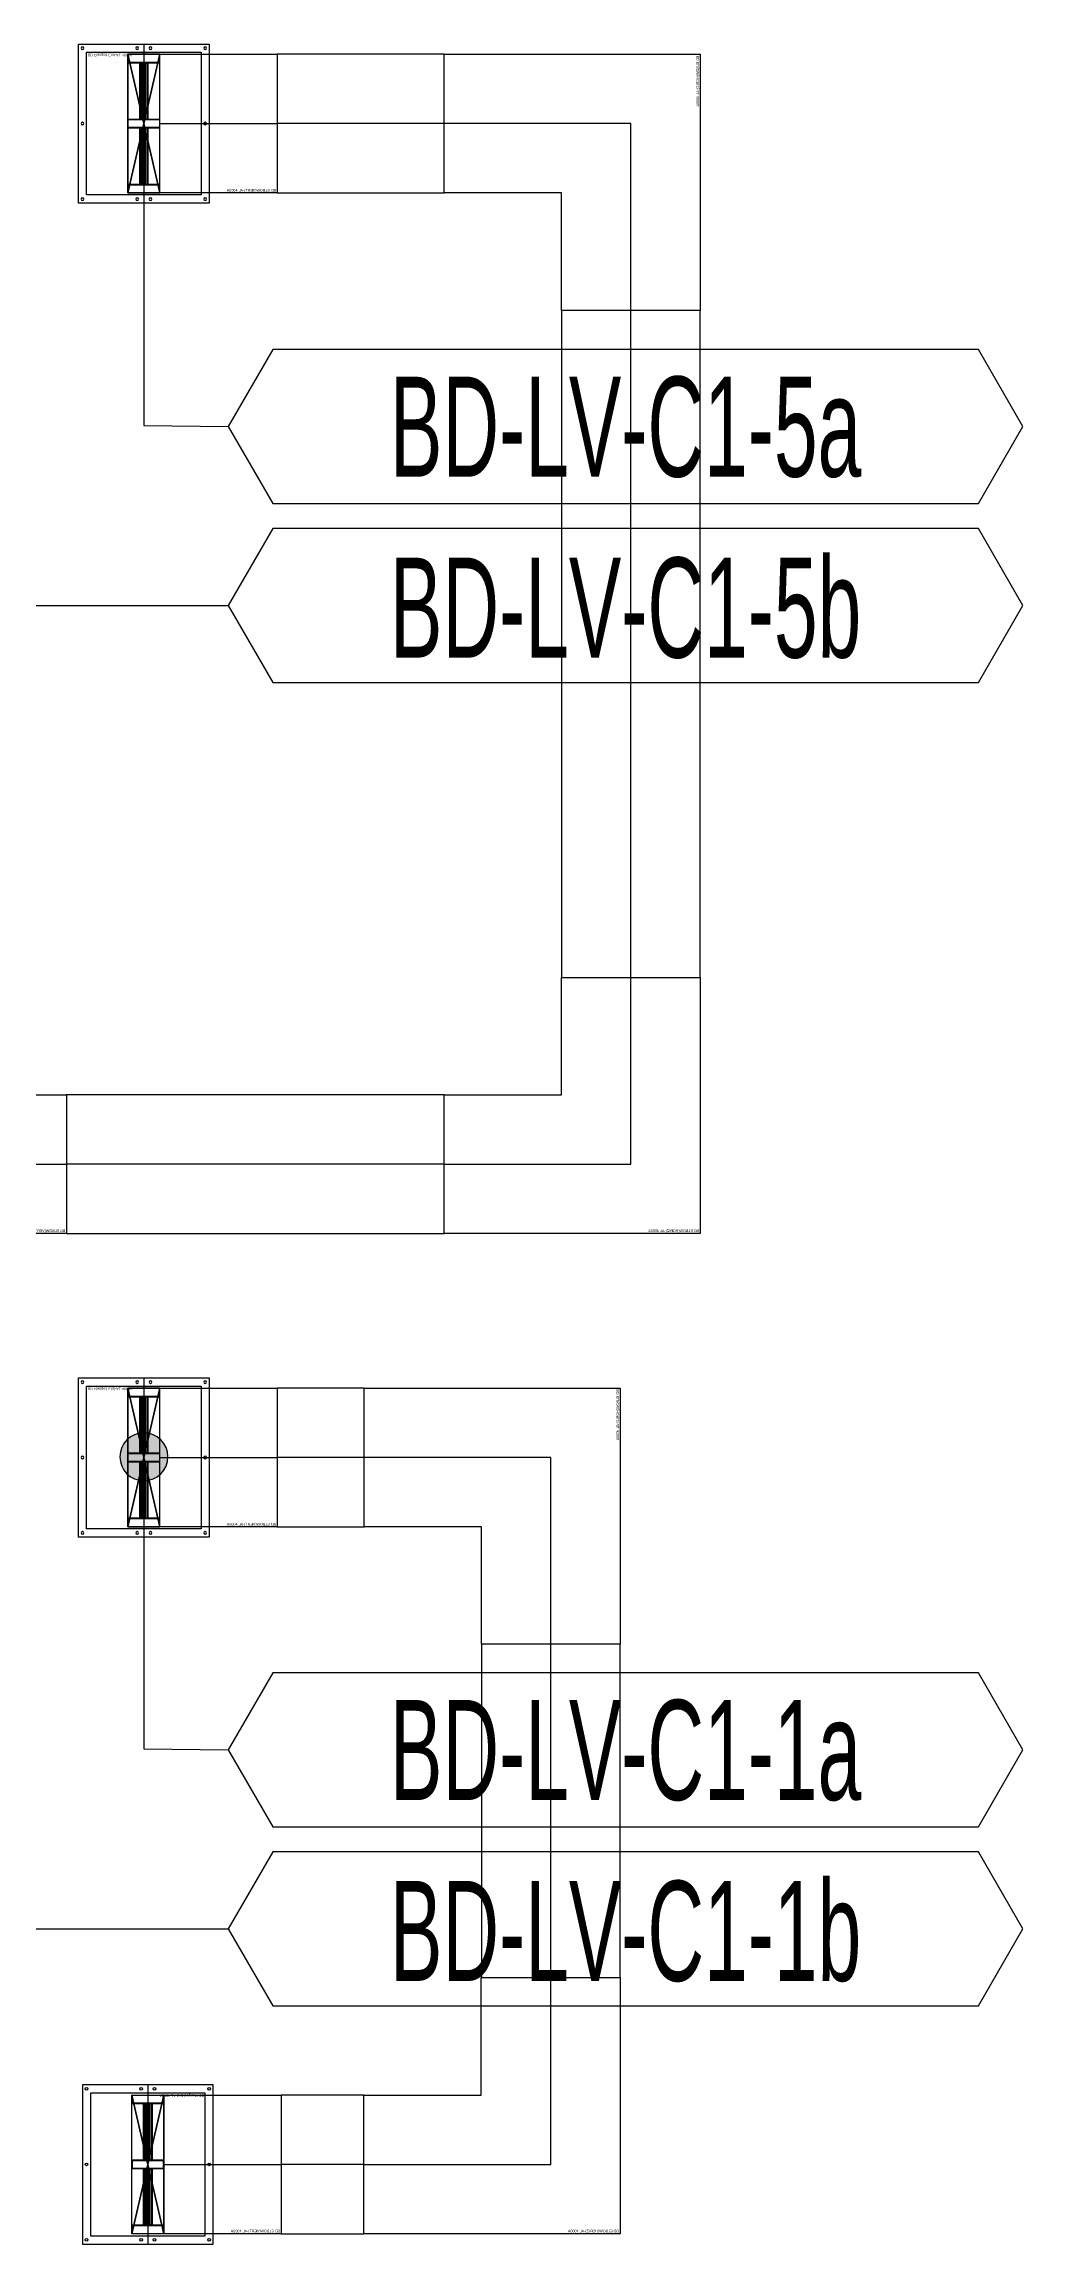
# Model space of a CAD drawing. Header units: millimetres. Extents: x 28486 to 374549, y -351975 to 868946.
# Drawn here: x 297411 to 301081, y -298148 to -289901 of the extents above; entities that cross this region are included whole.
import ezdxf
from ezdxf.enums import TextEntityAlignment as Align

# ---------------------------------------------------------------- set-up
doc = ezdxf.new("R2010")
doc.units = ezdxf.units.MM
doc.header["$LTSCALE"] = 150
doc.layers.get('Defpoints').update_dxf_attribs({"color": 150})
for name, color, linetype in [('-----27 Bus Duct_LV_380-220V', 200, 'Continuous'), ('-----29 주기', 1, 'Continuous'), ('-----30 Text', 2, 'Continuous'), ('-----99 Cable Schedule', 2, 'Continuous')]:
    doc.layers.add(name, color=color, linetype=linetype)
doc.styles.add('ELEC', font='')
doc.styles.get("Standard").update_dxf_attribs({"font": ''})
doc.styles.get('ELEC').set_extended_font_data('Dotum')
doc.styles.get('Standard').set_extended_font_data('Dotum')
doc.dimstyles.new('전기통신참고용-치수', dxfattribs={"dimscale": 15, "dimtxt": 2, "dimasz": 0, "dimexe": 0, "dimexo": 0, "dimgap": 0.4, "dimtad": 4, "dimdec": 0, "dimzin": 0, "dimdsep": 46, "dimtxsty": 'Standard', "dimblk": 'NONE', "dimcen": 0, "dimse1": 1, "dimse2": 1, "dimsd1": 1, "dimsd2": 1, "dimclrd": 8, "dimclre": 8, "dimclrt": 8, "dimadec": 0, "dimazin": 0, "dimtfac": 1, "dimtdec": 0, "dimtix": 1, "dimtmove": 2, "dimatfit": 0, "dimldrblk": 'NONE', "dimfxl": 2, "dimtolj": 1, "dimtzin": 0, "dimarcsym": 0})

# ---------------------------------------------------------------- blocks, each defined once
blk = doc.blocks.new('*U23')
at = {"color": 1}
for p, q in [((60, 260), (-60, -260)), ((-60, 260), (60, -260))]:
    blk.add_line(p, q, dxfattribs=at)
at = {"color": 0}
blk.add_line((0, -298.5), (0, 298.5), dxfattribs=at)
for points in [[(-245, -298.5), (245, -298.5), (245, 298.5), (-245, 298.5)], [(-215, -267.5), (215, -267.5), (215, 267.5), (-215, 267.5)]]:
    blk.add_lwpolyline(points, close=True, dxfattribs=at)
at = {"color": 1}
blk.add_lwpolyline([(60, -260), (-60, -260), (-60, 260), (60, 260)], close=True, dxfattribs=at)
for points in [[(-60, 14, -0.4142136), (-58, 16), (-17.2, 16, 0.4142136), (-16.2, 17), (-16.2, 227, 0.4142136), (-17.2, 228), (-58, 228, -0.4142136), (-60, 230), (-60, 260, -0.4142136), (-59, 259), (-59, 230, 0.4142136), (-58, 229), (58, 229, 0.4142136), (59, 230), (59, 259, -0.4142136), (60, 260), (60, 230, -0.4142136), (58, 228), (17.2, 228, 0.4142136), (16.2, 227), (16.2, 17, 0.4142136), (17.2, 16), (58, 16, -0.4142136), (60, 14), (60, 2, -0.4142136), (59, 3), (59, 14, 0.4142136), (58, 15), (-58, 15, 0.4142136), (-59, 14), (-59, 3, -0.4142136), (-60, 2), (-60, 2), (-60, 2), (-60, 2)], [(-15.2, 17), (-15.2, 227, -0.4142136), (-14.2, 228), (14.2, 228, -0.4142136), (15.2, 227), (15.2, 17, -0.4142136), (14.2, 16), (-14.2, 16, -0.4142136)], [(-14.2, 18), (-14.2, 226, -0.4142136), (-13.2, 227), (-8.85, 227, -0.4142136), (-7.85, 226), (-7.85, 18, -0.4142136), (-8.85, 17), (-13.2, 17, -0.4142136)], [(-6.85, 18), (-6.85, 226, -0.4142136), (-5.85, 227), (-1.5, 227, -0.4142136), (-0.5, 226), (-0.5, 18, -0.4142136), (-1.5, 17), (-5.85, 17, -0.4142136)], [(0.5, 18), (0.5, 226, -0.4142136), (1.5, 227), (5.85, 227, -0.4142136), (6.85, 226), (6.85, 18, -0.4142136), (5.85, 17), (1.5, 17, -0.4142136)], [(7.85, 18), (7.85, 226, -0.4142136), (8.85, 227), (13.2, 227, -0.4142136), (14.2, 226), (14.2, 18, -0.4142136), (13.2, 17), (8.85, 17, -0.4142136)], [(-60, -230, -0.4142136), (-58, -228), (-17.2, -228, 0.4142136), (-16.2, -227), (-16.2, -17, 0.4142136), (-17.2, -16), (-58, -16, -0.4142136), (-60, -14), (-60, 0, -0.4142136), (-59, -1), (-59, -14, 0.4142136), (-58, -15), (58, -15, 0.4142136), (59, -14), (59, -1, -0.4142136), (60, 0), (60, -14, -0.4142136), (58, -16), (17.2, -16, 0.4142136), (16.2, -17), (16.2, -227, 0.4142136), (17.2, -228), (58, -228, -0.4142136), (60, -230), (60, -260, -0.4142136), (59, -259), (59, -230, 0.4142136), (58, -229), (-58, -229, 0.4142136), (-59, -230), (-59, -259, -0.4142136), (-60, -260), (-60, -260), (-60, -260), (-60, -260)], [(-15.2, -227), (-15.2, -17, -0.4142136), (-14.2, -16), (14.2, -16, -0.4142136), (15.2, -17), (15.2, -227, -0.4142136), (14.2, -228), (-14.2, -228, -0.4142136)], [(-14.2, -226), (-14.2, -18, -0.4142136), (-13.2, -17), (-8.85, -17, -0.4142136), (-7.85, -18), (-7.85, -226, -0.4142136), (-8.85, -227), (-13.2, -227, -0.4142136)], [(-6.85, -226), (-6.85, -18, -0.4142136), (-5.85, -17), (-1.5, -17, -0.4142136), (-0.5, -18), (-0.5, -226, -0.4142136), (-1.5, -227), (-5.85, -227, -0.4142136)], [(0.5, -226), (0.5, -18, -0.4142136), (1.5, -17), (5.85, -17, -0.4142136), (6.85, -18), (6.85, -226, -0.4142136), (5.85, -227), (1.5, -227, -0.4142136)], [(7.85, -226), (7.85, -18, -0.4142136), (8.85, -17), (13.2, -17, -0.4142136), (14.2, -18), (14.2, -226, -0.4142136), (13.2, -227), (8.85, -227, -0.4142136)]]:
    blk.add_lwpolyline(points, format="xyb", close=True, dxfattribs=at)
at = {"color": 0}
for centre in [(-230, 283), (-25, 283), (25, 283), (230, 283), (-230, 0), (230, 0), (-230, -283), (-25, -283), (25, -283), (230, -283)]:
    blk.add_circle(centre, 5, dxfattribs=at)
at = {"color": 0, "style": 'ELEC'}
blk.add_text('BD Flanged End-AL 4000A', height=10, dxfattribs=at).set_placement((-210, -257.5), align=Align.MIDDLE_LEFT)
blk = doc.blocks.new('*U22')
at = {"color": 1}
for p, q in [((340, 260), (220, -260)), ((220, 260), (340, -260))]:
    blk.add_line(p, q, dxfattribs=at)
at = {"color": 0}
blk.add_lwpolyline([(-220, -260), (220, -260), (220, 260), (-220, 260)], close=True, dxfattribs=at)
blk.add_lwpolyline([(220, -260), (340, -260), (340, 260), (220, 260)], dxfattribs=at)
at = {"color": 1}
for points in [[(220, 14, -0.4142136), (222, 16), (262.8, 16, 0.4142136), (263.8, 17), (263.8, 227, 0.4142136), (262.8, 228), (222, 228, -0.4142136), (220, 230), (220, 260, -0.4142136), (221, 259), (221, 230, 0.4142136), (222, 229), (338, 229, 0.4142136), (339, 230), (339, 259, -0.4142136), (340, 260), (340, 230, -0.4142136), (338, 228), (297.2, 228, 0.4142136), (296.2, 227), (296.2, 17, 0.4142136), (297.2, 16), (338, 16, -0.4142136), (340, 14), (340, 2, -0.4142136), (339, 3), (339, 14, 0.4142136), (338, 15), (222, 15, 0.4142136), (221, 14), (221, 3, -0.4142136), (220, 2), (220, 2), (220, 2), (220, 2)], [(264.8, 17), (264.8, 227, -0.4142136), (265.8, 228), (294.2, 228, -0.4142136), (295.2, 227), (295.2, 17, -0.4142136), (294.2, 16), (265.8, 16, -0.4142136)], [(265.8, 18), (265.8, 226, -0.4142136), (266.8, 227), (271.15, 227, -0.4142136), (272.15, 226), (272.15, 18, -0.4142136), (271.15, 17), (266.8, 17, -0.4142136)], [(273.15, 18), (273.15, 226, -0.4142136), (274.15, 227), (278.5, 227, -0.4142136), (279.5, 226), (279.5, 18, -0.4142136), (278.5, 17), (274.15, 17, -0.4142136)], [(280.5, 18), (280.5, 226, -0.4142136), (281.5, 227), (285.85, 227, -0.4142136), (286.85, 226), (286.85, 18, -0.4142136), (285.85, 17), (281.5, 17, -0.4142136)], [(287.85, 18), (287.85, 226, -0.4142136), (288.85, 227), (293.2, 227, -0.4142136), (294.2, 226), (294.2, 18, -0.4142136), (293.2, 17), (288.85, 17, -0.4142136)], [(220, -230, -0.4142136), (222, -228), (262.8, -228, 0.4142136), (263.8, -227), (263.8, -17, 0.4142136), (262.8, -16), (222, -16, -0.4142136), (220, -14), (220, 0, -0.4142136), (221, -1), (221, -14, 0.4142136), (222, -15), (338, -15, 0.4142136), (339, -14), (339, -1, -0.4142136), (340, 0), (340, -14, -0.4142136), (338, -16), (297.2, -16, 0.4142136), (296.2, -17), (296.2, -227, 0.4142136), (297.2, -228), (338, -228, -0.4142136), (340, -230), (340, -260, -0.4142136), (339, -259), (339, -230, 0.4142136), (338, -229), (222, -229, 0.4142136), (221, -230), (221, -259, -0.4142136), (220, -260), (220, -260), (220, -260), (220, -260)], [(264.8, -227), (264.8, -17, -0.4142136), (265.8, -16), (294.2, -16, -0.4142136), (295.2, -17), (295.2, -227, -0.4142136), (294.2, -228), (265.8, -228, -0.4142136)], [(265.8, -226), (265.8, -18, -0.4142136), (266.8, -17), (271.15, -17, -0.4142136), (272.15, -18), (272.15, -226, -0.4142136), (271.15, -227), (266.8, -227, -0.4142136)], [(273.15, -226), (273.15, -18, -0.4142136), (274.15, -17), (278.5, -17, -0.4142136), (279.5, -18), (279.5, -226, -0.4142136), (278.5, -227), (274.15, -227, -0.4142136)], [(280.5, -226), (280.5, -18, -0.4142136), (281.5, -17), (285.85, -17, -0.4142136), (286.85, -18), (286.85, -226, -0.4142136), (285.85, -227), (281.5, -227, -0.4142136)], [(287.85, -226), (287.85, -18, -0.4142136), (288.85, -17), (293.2, -17, -0.4142136), (294.2, -18), (294.2, -226, -0.4142136), (293.2, -227), (288.85, -227, -0.4142136)]]:
    blk.add_lwpolyline(points, format="xyb", close=True, dxfattribs=at)
blk.add_lwpolyline([(220, 0), (-220, 0)], dxfattribs=at)
at = {"color": 0, "style": 'ELEC'}
blk.add_text('BD ELBOW(VERT)-AL 4000A', height=10, dxfattribs=at).set_placement((-215, -250), align=Align.MIDDLE_LEFT)
blk = doc.blocks.new('*U24')
at = {"color": 0}
blk.add_lwpolyline([(-260, -260), (700, -260), (700, 260), (260, 260), (260, 700), (-260, 700)], close=True, dxfattribs=at)
at = {"color": 1}
blk.add_lwpolyline([(700, 0), (0, 0), (0, 700)], dxfattribs=at)
at = {"color": 0, "style": 'ELEC'}
blk.add_text('BD ELBOW(HORIZ)-AL 4000A', height=10, dxfattribs=at).set_placement((-255, -250), align=Align.MIDDLE_LEFT)
blk = doc.blocks.new('*D876')
at = {"layer": 'Defpoints', "color": 0, "transparency": 16777216}
for p in [(0, 3210), (520, 3210), (520, 3210)]:
    blk.add_point(p, dxfattribs=at)
at = {"color": 0, "transparency": 16777216, "insert": (260, 3189), "char_height": 30, "attachment_point": 5}
blk.add_mtext('\\A1;{\\C0;520}', dxfattribs=at)
blk = doc.blocks.new('_None')
blk = doc.blocks.new('*D877')
at = {"layer": 'Defpoints', "color": 0, "transparency": 16777216}
for p in [(520, 3210), (520, 3210), (520, 2900)]:
    blk.add_point(p, dxfattribs=at)
at = {"color": 0, "transparency": 16777216, "insert": (499, 3055), "char_height": 30, "attachment_point": 5, "rotation": 90}
blk.add_mtext('\\A1;{\\C0;310}', dxfattribs=at)
blk = doc.blocks.new('*D878')
at = {"layer": 'Defpoints', "color": 0, "transparency": 16777216}
for p in [(0, 2900), (520, 2900), (520, 2900)]:
    blk.add_point(p, dxfattribs=at)
at = {"color": 0, "transparency": 16777216, "insert": (260, 2921), "char_height": 30, "attachment_point": 5}
blk.add_mtext('\\A1;{\\C0;520}', dxfattribs=at)
blk = doc.blocks.new('*D860')
at = {"layer": 'Defpoints', "color": 0, "transparency": 16777216}
for p in [(0, 3226), (520, 3226), (520, 3226)]:
    blk.add_point(p, dxfattribs=at)
at = {"color": 0, "transparency": 16777216, "insert": (260, 3205), "char_height": 30, "attachment_point": 5}
blk.add_mtext('\\A1;{\\C0;520}', dxfattribs=at)
blk = doc.blocks.new('*D861')
at = {"layer": 'Defpoints', "color": 0, "transparency": 16777216}
for p in [(520, 3226), (520, 3226), (520, 2900)]:
    blk.add_point(p, dxfattribs=at)
at = {"color": 0, "transparency": 16777216, "insert": (499, 3063), "char_height": 30, "attachment_point": 5, "rotation": 90}
blk.add_mtext('\\A1;{\\C0;326}', dxfattribs=at)
blk = doc.blocks.new('*D862')
at = {"layer": 'Defpoints', "color": 0, "transparency": 16777216}
for p in [(0, 2900), (520, 2900), (520, 2900)]:
    blk.add_point(p, dxfattribs=at)
at = {"color": 0, "transparency": 16777216, "insert": (260, 2921), "char_height": 30, "attachment_point": 5}
blk.add_mtext('\\A1;{\\C0;520}', dxfattribs=at)
blk = doc.blocks.new('*D30')
at = {"layer": 'Defpoints', "color": 0, "transparency": 16777216}
for p in [(0, 4150), (520, 4150), (520, 4150)]:
    blk.add_point(p, dxfattribs=at)
at = {"color": 0, "transparency": 16777216, "insert": (260, 4129), "char_height": 30, "attachment_point": 5}
blk.add_mtext('\\A1;{\\C0;520}', dxfattribs=at)
blk = doc.blocks.new('*D31')
at = {"layer": 'Defpoints', "color": 0, "transparency": 16777216}
for p in [(520, 4150), (520, 4150), (520, 2900)]:
    blk.add_point(p, dxfattribs=at)
at = {"color": 0, "transparency": 16777216, "insert": (499, 3525), "char_height": 30, "attachment_point": 5, "rotation": 90}
blk.add_mtext('\\A1;{\\C0;1250}', dxfattribs=at)
blk = doc.blocks.new('*D32')
at = {"layer": 'Defpoints', "color": 0, "transparency": 16777216}
for p in [(0, 2900), (520, 2900), (520, 2900)]:
    blk.add_point(p, dxfattribs=at)
at = {"color": 0, "transparency": 16777216, "insert": (260, 2921), "char_height": 30, "attachment_point": 5}
blk.add_mtext('\\A1;{\\C0;520}', dxfattribs=at)
blk = doc.blocks.new('A$C9a0ab699')
h = blk.add_hatch(color=0)
edge = h.paths.add_edge_path()
edge.add_arc((0, 0), 64, 720, 1080, ccw=False)
at = {"color": 0}
blk.add_circle((0, 0), 64, dxfattribs=at)
blk = doc.blocks.new('*D916')
at = {"layer": 'Defpoints', "color": 0, "transparency": 16777216}
for p in [(0, 4316), (520, 4316), (520, 4316)]:
    blk.add_point(p, dxfattribs=at)
at = {"color": 0, "transparency": 16777216, "insert": (260, 4295), "char_height": 30, "attachment_point": 5}
blk.add_mtext('\\A1;{\\C0;520}', dxfattribs=at)
blk = doc.blocks.new('*D917')
at = {"layer": 'Defpoints', "color": 0, "transparency": 16777216}
for p in [(520, 4316), (520, 4316), (520, 2900)]:
    blk.add_point(p, dxfattribs=at)
at = {"color": 0, "transparency": 16777216, "insert": (499, 3608), "char_height": 30, "attachment_point": 5, "rotation": 90}
blk.add_mtext('\\A1;{\\C0;1416}', dxfattribs=at)
blk = doc.blocks.new('*D918')
at = {"layer": 'Defpoints', "color": 0, "transparency": 16777216}
for p in [(0, 2900), (520, 2900), (520, 2900)]:
    blk.add_point(p, dxfattribs=at)
at = {"color": 0, "transparency": 16777216, "insert": (260, 2921), "char_height": 30, "attachment_point": 5}
blk.add_mtext('\\A1;{\\C0;520}', dxfattribs=at)
blk = doc.blocks.new('*D908')
at = {"layer": 'Defpoints', "color": 0, "transparency": 16777216}
for p in [(0, 3526), (520, 3526), (520, 3526)]:
    blk.add_point(p, dxfattribs=at)
at = {"color": 0, "transparency": 16777216, "insert": (260, 3505), "char_height": 30, "attachment_point": 5}
blk.add_mtext('\\A1;{\\C0;520}', dxfattribs=at)
blk = doc.blocks.new('*D909')
at = {"layer": 'Defpoints', "color": 0, "transparency": 16777216}
for p in [(520, 3526), (520, 3526), (520, 2900)]:
    blk.add_point(p, dxfattribs=at)
at = {"color": 0, "transparency": 16777216, "insert": (499, 3213), "char_height": 30, "attachment_point": 5, "rotation": 90}
blk.add_mtext('\\A1;{\\C0;626}', dxfattribs=at)
blk = doc.blocks.new('*D910')
at = {"layer": 'Defpoints', "color": 0, "transparency": 16777216}
for p in [(0, 2900), (520, 2900), (520, 2900)]:
    blk.add_point(p, dxfattribs=at)
at = {"color": 0, "transparency": 16777216, "insert": (260, 2921), "char_height": 30, "attachment_point": 5}
blk.add_mtext('\\A1;{\\C0;520}', dxfattribs=at)
blk = doc.blocks.new('*D912')
at = {"layer": 'Defpoints', "color": 0, "transparency": 16777216}
for p in [(0, 5400.6), (520, 5400.6), (520, 5400.6)]:
    blk.add_point(p, dxfattribs=at)
at = {"color": 0, "transparency": 16777216, "insert": (260, 5379.6), "char_height": 30, "attachment_point": 5}
blk.add_mtext('\\A1;{\\C0;520}', dxfattribs=at)
blk = doc.blocks.new('*D913')
at = {"layer": 'Defpoints', "color": 0, "transparency": 16777216}
for p in [(520, 5400.6), (520, 5400.6), (520, 2900)]:
    blk.add_point(p, dxfattribs=at)
at = {"color": 0, "transparency": 16777216, "insert": (499, 4150.3), "char_height": 30, "attachment_point": 5, "rotation": 90}
blk.add_mtext('\\A1;{\\C0;2501}', dxfattribs=at)
blk = doc.blocks.new('*D914')
at = {"layer": 'Defpoints', "color": 0, "transparency": 16777216}
for p in [(0, 2900), (520, 2900), (520, 2900)]:
    blk.add_point(p, dxfattribs=at)
at = {"color": 0, "transparency": 16777216, "insert": (260, 2921), "char_height": 30, "attachment_point": 5}
blk.add_mtext('\\A1;{\\C0;520}', dxfattribs=at)
blk = doc.blocks.new('*U875')
at = {"color": 1}
blk.add_line((260, 3210), (260, 2900), dxfattribs=at)
at = {"color": 0}
blk.add_lwpolyline([(520, 2900), (0, 2900), (0, 3210), (520, 3210)], close=True, dxfattribs=at)
for base, p1, p2, override, picture, middle in [((520, 3210), (0, 3210), (520, 3210), {"dimtxsty": 'Standard', "dimclrd": 0, "dimclre": 0, "dimclrt": 0}, '*D876', (260, 3189)), ((520, 2900), (0, 2900), (520, 2900), {"dimtad": 1, "dimtxsty": 'Standard', "dimclrd": 0, "dimclre": 0, "dimclrt": 0}, '*D878', (260, 2921))]:
    dim = blk.add_linear_dim(base=base, p1=p1, p2=p2, text='{\\C0;<>}', dimstyle='전기통신참고용-치수', override=override, dxfattribs=at)
    dim.commit()
    dim.dimension.update_dxf_attribs({"geometry": picture, "text_midpoint": middle})
dim = blk.add_linear_dim(base=(520, 3210), p1=(520, 2900), p2=(520, 3210), angle=90, text='{\\C0;<>}', dimstyle='전기통신참고용-치수', override={"dimtad": 1, "dimtxsty": 'Standard', "dimclrd": 0, "dimclre": 0, "dimclrt": 0}, dxfattribs=at)
dim.commit()
dim.dimension.update_dxf_attribs({"geometry": '*D877', "text_midpoint": (499, 3055)})
blk = doc.blocks.new('*U859')
at = {"color": 1}
blk.add_line((260, 3226), (260, 2900), dxfattribs=at)
at = {"color": 0}
blk.add_lwpolyline([(520, 2900), (0, 2900), (0, 3226), (520, 3226)], close=True, dxfattribs=at)
for base, p1, p2, override, picture, middle in [((520, 3226), (0, 3226), (520, 3226), {"dimtxsty": 'Standard', "dimclrd": 0, "dimclre": 0, "dimclrt": 0}, '*D860', (260, 3205)), ((520, 2900), (0, 2900), (520, 2900), {"dimtad": 1, "dimtxsty": 'Standard', "dimclrd": 0, "dimclre": 0, "dimclrt": 0}, '*D862', (260, 2921))]:
    dim = blk.add_linear_dim(base=base, p1=p1, p2=p2, text='{\\C0;<>}', dimstyle='전기통신참고용-치수', override=override, dxfattribs=at)
    dim.commit()
    dim.dimension.update_dxf_attribs({"geometry": picture, "text_midpoint": middle})
dim = blk.add_linear_dim(base=(520, 3226), p1=(520, 2900), p2=(520, 3226), angle=90, text='{\\C0;<>}', dimstyle='전기통신참고용-치수', override={"dimtad": 1, "dimtxsty": 'Standard', "dimclrd": 0, "dimclre": 0, "dimclrt": 0}, dxfattribs=at)
dim.commit()
dim.dimension.update_dxf_attribs({"geometry": '*D861', "text_midpoint": (499, 3063)})
blk = doc.blocks.new('*U29')
at = {"color": 1}
blk.add_line((260, 4150), (260, 2900), dxfattribs=at)
at = {"color": 0}
blk.add_lwpolyline([(520, 2900), (0, 2900), (0, 4150), (520, 4150)], close=True, dxfattribs=at)
for base, p1, p2, override, picture, middle in [((520, 4150), (0, 4150), (520, 4150), {"dimtxsty": 'Standard', "dimclrd": 0, "dimclre": 0, "dimclrt": 0}, '*D30', (260, 4129)), ((520, 2900), (0, 2900), (520, 2900), {"dimtad": 1, "dimtxsty": 'Standard', "dimclrd": 0, "dimclre": 0, "dimclrt": 0}, '*D32', (260, 2921))]:
    dim = blk.add_linear_dim(base=base, p1=p1, p2=p2, text='{\\C0;<>}', dimstyle='전기통신참고용-치수', override=override, dxfattribs=at)
    dim.commit()
    dim.dimension.update_dxf_attribs({"geometry": picture, "text_midpoint": middle})
dim = blk.add_linear_dim(base=(520, 4150), p1=(520, 2900), p2=(520, 4150), angle=90, text='{\\C0;<>}', dimstyle='전기통신참고용-치수', override={"dimtad": 1, "dimtxsty": 'Standard', "dimclrd": 0, "dimclre": 0, "dimclrt": 0}, dxfattribs=at)
dim.commit()
dim.dimension.update_dxf_attribs({"geometry": '*D31', "text_midpoint": (499, 3525)})
blk = doc.blocks.new('*U915')
at = {"color": 1}
blk.add_line((260, 4316), (260, 2900), dxfattribs=at)
at = {"color": 0}
blk.add_lwpolyline([(520, 2900), (0, 2900), (0, 4316), (520, 4316)], close=True, dxfattribs=at)
for base, p1, p2, override, picture, middle in [((520, 4316), (0, 4316), (520, 4316), {"dimtxsty": 'Standard', "dimclrd": 0, "dimclre": 0, "dimclrt": 0}, '*D916', (260, 4295)), ((520, 2900), (0, 2900), (520, 2900), {"dimtad": 1, "dimtxsty": 'Standard', "dimclrd": 0, "dimclre": 0, "dimclrt": 0}, '*D918', (260, 2921))]:
    dim = blk.add_linear_dim(base=base, p1=p1, p2=p2, text='{\\C0;<>}', dimstyle='전기통신참고용-치수', override=override, dxfattribs=at)
    dim.commit()
    dim.dimension.update_dxf_attribs({"geometry": picture, "text_midpoint": middle})
dim = blk.add_linear_dim(base=(520, 4316), p1=(520, 2900), p2=(520, 4316), angle=90, text='{\\C0;<>}', dimstyle='전기통신참고용-치수', override={"dimtad": 1, "dimtxsty": 'Standard', "dimclrd": 0, "dimclre": 0, "dimclrt": 0}, dxfattribs=at)
dim.commit()
dim.dimension.update_dxf_attribs({"geometry": '*D917', "text_midpoint": (499, 3608)})
blk = doc.blocks.new('*U907')
at = {"color": 1}
blk.add_line((260, 3526), (260, 2900), dxfattribs=at)
at = {"color": 0}
blk.add_lwpolyline([(520, 2900), (0, 2900), (0, 3526), (520, 3526)], close=True, dxfattribs=at)
for base, p1, p2, override, picture, middle in [((520, 3526), (0, 3526), (520, 3526), {"dimtxsty": 'Standard', "dimclrd": 0, "dimclre": 0, "dimclrt": 0}, '*D908', (260, 3505)), ((520, 2900), (0, 2900), (520, 2900), {"dimtad": 1, "dimtxsty": 'Standard', "dimclrd": 0, "dimclre": 0, "dimclrt": 0}, '*D910', (260, 2921))]:
    dim = blk.add_linear_dim(base=base, p1=p1, p2=p2, text='{\\C0;<>}', dimstyle='전기통신참고용-치수', override=override, dxfattribs=at)
    dim.commit()
    dim.dimension.update_dxf_attribs({"geometry": picture, "text_midpoint": middle})
dim = blk.add_linear_dim(base=(520, 3526), p1=(520, 2900), p2=(520, 3526), angle=90, text='{\\C0;<>}', dimstyle='전기통신참고용-치수', override={"dimtad": 1, "dimtxsty": 'Standard', "dimclrd": 0, "dimclre": 0, "dimclrt": 0}, dxfattribs=at)
dim.commit()
dim.dimension.update_dxf_attribs({"geometry": '*D909', "text_midpoint": (499, 3213)})
blk = doc.blocks.new('*U911')
at = {"color": 1}
blk.add_line((260, 5400.6), (260, 2900), dxfattribs=at)
at = {"color": 0}
blk.add_lwpolyline([(520, 2900), (0, 2900), (0, 5400.6), (520, 5400.6)], close=True, dxfattribs=at)
for base, p1, p2, override, picture, middle in [((520, 5400.6), (0, 5400.6), (520, 5400.6), {"dimtxsty": 'Standard', "dimclrd": 0, "dimclre": 0, "dimclrt": 0}, '*D912', (260, 5379.6)), ((520, 2900), (0, 2900), (520, 2900), {"dimtad": 1, "dimtxsty": 'Standard', "dimclrd": 0, "dimclre": 0, "dimclrt": 0}, '*D914', (260, 2921))]:
    dim = blk.add_linear_dim(base=base, p1=p1, p2=p2, text='{\\C0;<>}', dimstyle='전기통신참고용-치수', override=override, dxfattribs=at)
    dim.commit()
    dim.dimension.update_dxf_attribs({"geometry": picture, "text_midpoint": middle})
dim = blk.add_linear_dim(base=(520, 5400.6), p1=(520, 2900), p2=(520, 5400.6), angle=90, text='{\\C0;<>}', dimstyle='전기통신참고용-치수', override={"dimtad": 1, "dimtxsty": 'Standard', "dimclrd": 0, "dimclre": 0, "dimclrt": 0}, dxfattribs=at)
dim.commit()
dim.dimension.update_dxf_attribs({"geometry": '*D913', "text_midpoint": (499, 4150.3)})

msp = doc.modelspace()

# ---------------------------------------------------------------- linework, layer by layer
at = {"layer": '-----29 주기', "elevation": 0}
for points in [[(298268.1, -291046.6), (298101.4, -291335.3), (298268.1, -291624.1), (300913.9, -291624.1), (301080.6, -291335.3), (300913.9, -291046.6)], [(298268.1, -291717.6), (298101.4, -292006.4), (298268.1, -292295.1), (300913.9, -292295.1), (301080.6, -292006.4), (300913.9, -291717.6)], [(298268.1, -296007.6), (298101.4, -296296.3), (298268.1, -296585.1), (300913.9, -296585.1), (301080.6, -296296.3), (300913.9, -296007.6)], [(298268.1, -296678.6), (298101.4, -296967.4), (298268.1, -297256.1), (300913.9, -297256.1), (301080.6, -296967.4), (300913.9, -296678.6)]]:
    msp.add_lwpolyline(points, close=True, dxfattribs=at)
at = {"layer": '-----99 Cable Schedule', "color": 1, "elevation": 0}
for points in [[(296998.7, -290239), (296998.7, -292006.4), (298101.4, -292006.4)], [(297785, -290239.4), (297785, -291331.5), (298101.4, -291335.3)], [(296998.7, -295200), (296998.7, -296967.4), (298101.4, -296967.4)], [(297785, -295200.4), (297785, -296292.5), (298101.4, -296296.3)]]:
    msp.add_lwpolyline(points, dxfattribs=at)

# ---------------------------------------------------------------- block references
at = {"layer": '-----27 Bus Duct_LV_380-220V', "xscale": -1}
for name, p, rotation in [('*U23', (297785, -290199.4, 0), 180), ('*U907', (295385, -290459.4, 0), 270), ('*U24', (299611, -290199.4, 0), 90), ('*U911', (299351, -287999.4, 0), 180), ('*U915', (294595, -294360, 0), 270), ('*U23', (297785, -295200, 0), 180), ('*U859', (295385, -295460, 0), 270), ('*U24', (299311, -295200, 0), 90), ('*U29', (299051, -293000, 0), 180), ('*U875', (295400, -298110, 0), 270)]:
    msp.add_blockref(name, p, dxfattribs=dict(at, rotation=rotation))
for name, p in [('*U22', (298065, -290199.4, 0)), ('*U24', (299611, -294100, 0)), ('*U22', (297275, -294100, 0)), ('*U22', (298065, -295200, 0)), ('*U24', (299310, -297850, 0)), ('*U22', (298080, -297850, 0))]:
    msp.add_blockref(name, p, dxfattribs=at)
at = {"layer": '-----27 Bus Duct_LV_380-220V', "rotation": 180}
msp.add_blockref('*U23', (297800, -297850, 0), dxfattribs=at)
at = {"layer": '-----99 Cable Schedule', "color": 1, "xscale": -1.40625, "yscale": 1.40625, "zscale": 1.40625, "rotation": 270}
msp.add_blockref('A$C9a0ab699', (297785, -295197.4, 0), dxfattribs=at)

# ---------------------------------------------------------------- texts
at = {"layer": '-----30 Text', "linetype": 'Continuous', "style": 'ELEC', "width": 0.6}
for s, p in [('BD-LV-C1-5a', (299591, -291335.3)), ('BD-LV-C1-5b', (299591, -292006.4)), ('BD-LV-C1-1a', (299591, -296296.3)), ('BD-LV-C1-1b', (299591, -296967.4))]:
    msp.add_text(s, height=375, dxfattribs=at).set_placement(p, align=Align.MIDDLE)

doc.saveas('drawing.dxf')
